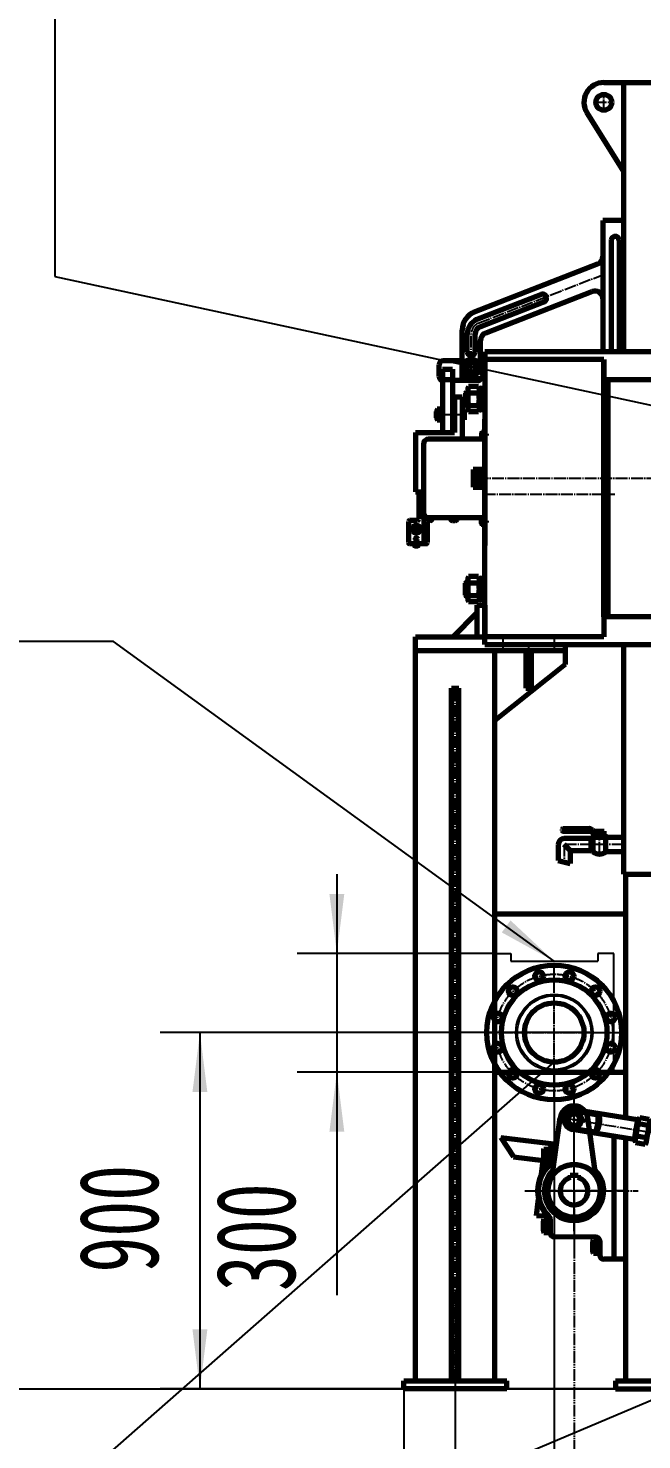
# Model space of a CAD drawing. Header units: millimetres. Extents: x -14850 to 14850, y -10500 to 10500.
# Drawn here: x 7118 to 8667, y 1980 to 5546 of the extents above; entities that cross this region are included whole.
import ezdxf

# ---------------------------------------------------------------- set-up
doc = ezdxf.new("R2010")
doc.units = ezdxf.units.MM
for name, pattern in [('EB_DASH', [6, 3, -3]), ('EB_DASHDOT', [39, 30, -3, 3, -3]), ('EB_DASHDOTDOT', [45, 30, -3, 3, -3, 3, -3])]:
    doc.linetypes.add(name, pattern=pattern)
for name, color, linetype, lineweight in [('CAXA0', 7, 'Continuous', 70), ('CAXA1', 1, 'EB_DASHDOT', 25), ('CAXA2', 6, 'EB_DASH', 25), ('CAXA3', 2, 'Continuous', 25), ('CAXA4', 3, 'Continuous', 25), ('CAXA5', 4, 'Continuous', 25)]:
    doc.layers.add(name, color=color, linetype=linetype, lineweight=lineweight)
doc.styles.add('标准', font='', dxfattribs={"width": 0.667})
doc.styles.get('标准').set_extended_font_data('SimSun')
doc.dimstyles.new('标准', dxfattribs={"dimscale": 50, "dimtxt": 4, "dimasz": 3, "dimexe": 2, "dimexo": 0, "dimtad": 1, "dimdec": 1, "dimdsep": 46, "dimtxsty": '标准', "dimcen": 0, "dimdle": 4, "dimaunit": 1, "dimazin": 2, "dimtfac": 1, "dimtdec": 3, "dimtmove": 0, "dimatfit": 3, "dimfxl": 0, "dimtolj": 1, "dimtzin": 0, "dimarcsym": 0})

# ---------------------------------------------------------------- blocks, each defined once
blk = doc.blocks.new('CAXBLOCK2', base_point=(8495.7, 2788.9))
at = {"layer": 'CAXA0', "color": 178}
for p, q in [((8487.4, 2812.5), (8526.2, 2806.2)), ((8521, 2810.1), (8499.3, 2813.7)), ((8480.3, 2769.2), (8536.9, 2760)), ((8537.5, 2756.7), (8491.7, 2764.3))]:
    blk.add_line(p, q, dxfattribs=at)
at = {"layer": 'CAXA0'}
for p, q in [((8655.7, 2788.1), (8523.9, 2809.6)), ((8526.2, 2806.2), (8556.8, 2801.2)), ((8655.7, 2788.1), (8647.6, 2738.7)), ((8649.9, 2740.4), (8657.3, 2785.8)), ((8655.7, 2788.1), (8657.3, 2785.8)), ((8536.9, 2760), (8549.7, 2757.9)), ((8647.6, 2738.7), (8537.5, 2756.7)), ((8649.9, 2740.4), (8647.6, 2738.7))]:
    blk.add_line(p, q, dxfattribs=at)
at = {"layer": 'CAXA0', "color": 178}
blk.add_arc((8495.7, 2788.9), 25, 80.7011, 260.7011, dxfattribs=at)
at = {"layer": 'CAXA0'}
for centre, radius, start, end in [((8461, 2794.6), 96, 335.603, 5.7991), ((8492.7, 2789.4), 68, 329.1305, 12.2717)]:
    blk.add_arc(centre, radius, start, end, dxfattribs=at)
blk = doc.blocks.new('CAXBLOCK3', base_point=(8653.6, 2763.1))
at = {"layer": 'CAXA0'}
for p, q in [((8649.6, 2739.6), (8657.6, 2786.5)), ((8661.3, 2794), (8685.6, 2789.8)), ((8678.5, 2734.6), (8686.6, 2781.6)), ((8677.5, 2742.8), (8653.3, 2747)), ((8682.9, 2774.1), (8658.6, 2778.3)), ((8650.6, 2731.4), (8674.8, 2727.2))]:
    blk.add_line(p, q, dxfattribs=at)
for centre, radius, start, end in [((8671.8, 2784.1), 14.4, 136.7754, 203.7123), ((8672.4, 2784), 14.4, 316.7754, 23.7123), ((8663.8, 2737.2), 14.4, 136.7754, 203.7123), ((8706.8, 2753.9), 54, 153.145, 187.3427), ((8629.4, 2767.2), 54, 333.145, 7.3427), ((8664.4, 2737.1), 14.4, 316.7754, 23.7123)]:
    blk.add_arc(centre, radius, start, end, dxfattribs=at)
at = {"layer": 'CAXA1', "linetype": 'EB_DASHDOT', "lineweight": 25}
blk.add_line((8651.2, 2763.5), (8685.5, 2757.6), dxfattribs=at)
blk = doc.blocks.new('CAXBLOCK14', base_point=(8495.7, 2608.9))
at = {"layer": 'CAXA0'}
for p, q in [((8440.7, 2646.3), (8461, 2793.7)), ((8550.7, 2646.3), (8530.4, 2793.7)), ((8485.7, 2648.8), (8505.7, 2648.8)), ((8485.7, 2648.8), (8485.7, 2642.5)), ((8505.7, 2648.8), (8505.7, 2642.5))]:
    blk.add_line(p, q, dxfattribs=at)
for centre, radius in [((8495.7, 2788.9), 15), ((8495.7, 2608.9), 66.5)]:
    blk.add_circle(centre, radius, dxfattribs=at)
for centre, radius, start, end in [((8495.7, 2788.9), 35, 0, 180), ((8495.7, 2608.9), 66.5, 34.2013, 145.7987), ((8495.7, 2608.9), 66.5, 145.7987, 34.2013), ((8495.7, 2608.9), 35, 106.6015, 286.6015), ((8495.7, 2608.9), 35, 286.6015, 73.3985)]:
    blk.add_arc(centre, radius, start, end, dxfattribs=at)
at = {"layer": 'CAXA1', "linetype": 'EB_DASHDOT', "lineweight": 25}
for p, q in [((8495.7, 2519.4), (8495.7, 2841.6)), ((8495.7, 2507.3), (8495.7, 2840.9)), ((8457.7, 2788.9), (8533.7, 2788.9)), ((8495.7, 2539.4), (8495.7, 2678.4)), ((8426.2, 2608.9), (8565.2, 2608.9))]:
    blk.add_line(p, q, dxfattribs=at)
blk = doc.blocks.new('CAXBLOCK15', base_point=(8435.7, 2520.1))
at = {"layer": 'CAXA0'}
for p, q in [((8430.7, 2535.2), (8430.7, 2505)), ((8435.7, 2535.2), (8430.7, 2535.2)), ((8435.7, 2535.2), (8435.7, 2505)), ((8435.7, 2521.4), (8430.7, 2522.7)), ((8435.1, 2518.9), (8430.7, 2520.1)), ((8435.7, 2505), (8430.7, 2505)), ((8435.7, 2518.8), (8435.1, 2518.9))]:
    blk.add_line(p, q, dxfattribs=at)
at = {"layer": 'CAXA1', "linetype": 'EB_DASHDOT', "lineweight": 25}
blk.add_line((8438.7, 2520.1), (8427.7, 2520.1), dxfattribs=at)
blk = doc.blocks.new('CAXBLOCK16', base_point=(8430.7, 2520.1))
at = {"layer": 'CAXA0', "linetype": 'Continuous', "lineweight": 70}
for p, q in [((8418.2, 2507.7), (8418.2, 2532.4)), ((8419.4, 2536.5), (8430.7, 2536.5)), ((8430.7, 2503.6), (8430.7, 2536.5)), ((8419.4, 2528.3), (8430.7, 2528.3)), ((8419.4, 2511.8), (8430.7, 2511.8)), ((8419.4, 2503.6), (8430.7, 2503.6)), ((8430.7, 2510.1), (8430.7, 2530.1))]:
    blk.add_line(p, q, dxfattribs=at)
for centre, radius, start, end in [((8426.1, 2532.4), 7.93, 148.7194, 211.2806), ((8448.2, 2520.1), 30, 164.0628, 195.9372), ((8426.1, 2507.7), 7.93, 148.7194, 211.2806)]:
    blk.add_arc(centre, radius, start, end, dxfattribs=at)
at = {"layer": 'CAXA1', "linetype": 'EB_DASHDOT', "lineweight": 25}
blk.add_line((8416.4, 2520.1), (8433.7, 2520.1), dxfattribs=at)
blk = doc.blocks.new('CAXBLOCK17', base_point=(8435.7, 2697.8))
at = {"layer": 'CAXA0'}
for p, q in [((8430.7, 2682.7), (8430.7, 2712.9)), ((8435.7, 2712.9), (8430.7, 2712.9)), ((8435.7, 2682.7), (8435.7, 2712.9)), ((8435.1, 2698.9), (8430.7, 2697.7)), ((8435.7, 2696.5), (8430.7, 2695.2)), ((8435.7, 2682.7), (8430.7, 2682.7)), ((8435.7, 2699.1), (8435.1, 2698.9))]:
    blk.add_line(p, q, dxfattribs=at)
at = {"layer": 'CAXA1', "linetype": 'EB_DASHDOT', "lineweight": 25}
blk.add_line((8438.7, 2697.8), (8427.7, 2697.8), dxfattribs=at)
blk = doc.blocks.new('CAXBLOCK18', base_point=(8430.7, 2697.8))
at = {"layer": 'CAXA0', "linetype": 'Continuous', "lineweight": 70}
for p, q in [((8418.2, 2710.1), (8418.2, 2685.4)), ((8419.4, 2714.3), (8430.7, 2714.3)), ((8430.7, 2714.3), (8430.7, 2681.3)), ((8419.4, 2706), (8430.7, 2706)), ((8419.4, 2689.5), (8430.7, 2689.5)), ((8419.4, 2681.3), (8430.7, 2681.3)), ((8430.7, 2707.8), (8430.7, 2687.8))]:
    blk.add_line(p, q, dxfattribs=at)
for centre, radius, start, end in [((8426.1, 2710.1), 7.93, 148.7194, 211.2806), ((8448.2, 2697.8), 30, 164.0628, 195.9372), ((8426.1, 2685.4), 7.93, 148.7194, 211.2806)]:
    blk.add_arc(centre, radius, start, end, dxfattribs=at)
at = {"layer": 'CAXA1', "linetype": 'EB_DASHDOT', "lineweight": 25}
blk.add_line((8416.4, 2697.8), (8433.7, 2697.8), dxfattribs=at)
blk = doc.blocks.new('CAXBLOCK19', base_point=(8560.7, 2467.7))
at = {"layer": 'CAXA0'}
for p, q in [((8555.7, 2482.8), (8555.7, 2452.6)), ((8560.7, 2482.8), (8555.7, 2482.8)), ((8560.7, 2469), (8555.7, 2470.4)), ((8560.1, 2466.6), (8555.7, 2467.8)), ((8560.7, 2466.4), (8560.1, 2466.6)), ((8560.7, 2482.8), (8560.7, 2452.6)), ((8560.7, 2452.6), (8555.7, 2452.6))]:
    blk.add_line(p, q, dxfattribs=at)
at = {"layer": 'CAXA1', "linetype": 'EB_DASHDOT', "lineweight": 25}
blk.add_line((8563.7, 2467.7), (8552.7, 2467.7), dxfattribs=at)
blk = doc.blocks.new('CAXBLOCK20', base_point=(8555.7, 2467.7))
at = {"layer": 'CAXA0', "linetype": 'Continuous', "lineweight": 70}
for p, q in [((8543.2, 2455.4), (8543.2, 2480.1)), ((8544.4, 2484.2), (8555.7, 2484.2)), ((8544.4, 2476), (8555.7, 2476)), ((8555.7, 2451.3), (8555.7, 2484.2)), ((8555.7, 2457.7), (8555.7, 2477.7)), ((8544.4, 2459.5), (8555.7, 2459.5)), ((8544.4, 2451.3), (8555.7, 2451.3))]:
    blk.add_line(p, q, dxfattribs=at)
for centre, radius, start, end in [((8551.1, 2480.1), 7.93, 148.7194, 211.2806), ((8573.2, 2467.7), 30, 164.0628, 195.9372), ((8551.1, 2455.4), 7.93, 148.7194, 211.2806)]:
    blk.add_arc(centre, radius, start, end, dxfattribs=at)
at = {"layer": 'CAXA1', "linetype": 'EB_DASHDOT', "lineweight": 25}
blk.add_line((8541.4, 2467.7), (8558.7, 2467.7), dxfattribs=at)
blk = doc.blocks.new('CAXBLOCK21', base_point=(8265.7, 4128.9))
at = {"layer": 'CAXA0'}
for p, q in [((8256.7, 4156.2), (8256.7, 4101.7)), ((8265.7, 4156.2), (8256.7, 4156.2)), ((8265.7, 4156.2), (8265.7, 4101.7)), ((8265.7, 4131.3), (8256.7, 4133.7)), ((8264.5, 4126.9), (8256.7, 4129)), ((8265.7, 4101.7), (8256.7, 4101.7)), ((8265.7, 4126.6), (8264.5, 4126.9))]:
    blk.add_line(p, q, dxfattribs=at)
at = {"layer": 'CAXA1', "linetype": 'EB_DASHDOT', "lineweight": 25}
blk.add_line((8268.7, 4128.9), (8253.7, 4128.9), dxfattribs=at)
blk = doc.blocks.new('CAXBLOCK23')
at = {"layer": 'CAXA4', "color": 0, "linetype": 'Continuous', "lineweight": 25}
for p, q in [((8270.7, 4100.8), (8265.7, 4105.8)), ((8270.7, 4096.6), (8265.7, 4101.6)), ((8270.7, 4105.1), (8266.4, 4109.4)), ((8270.7, 4109.3), (8270.6, 4109.4)), ((8267.1, 4095.9), (8265.7, 4097.4))]:
    blk.add_line(p, q, dxfattribs=at)
blk = doc.blocks.new('CAXBLOCK24')
at = {"layer": 'CAXA4', "color": 0, "linetype": 'Continuous', "lineweight": 25}
for p, q in [((8270.7, 4156), (8265.7, 4161)), ((8270.7, 4151.7), (8265.7, 4156.7)), ((8269.8, 4148.4), (8265.7, 4152.5)), ((8270.7, 4160.2), (8269, 4161.9))]:
    blk.add_line(p, q, dxfattribs=at)
blk = doc.blocks.new('CAXBLOCK22', base_point=(8270.7, 4128.9))
at = {"layer": 'CAXA0'}
for p, q in [((8265.7, 4161.9), (8265.7, 4095.9)), ((8270.7, 4161.9), (8265.7, 4161.9)), ((8270.7, 4148.4), (8265.7, 4148.4)), ((8270.7, 4095.9), (8270.7, 4161.9)), ((8265.7, 4109.4), (8270.7, 4109.4)), ((8265.7, 4095.9), (8270.7, 4095.9))]:
    blk.add_line(p, q, dxfattribs=at)
at = {"layer": 'CAXA1', "color": 1, "linetype": 'EB_DASHDOT', "lineweight": 25}
blk.add_line((8273.7, 4128.9), (8262.7, 4128.9), dxfattribs=at)
at = {"layer": 'CAXA5'}
for name in ['CAXBLOCK24', 'CAXBLOCK23']:
    blk.add_blockref(name, (0, 0), dxfattribs=at)
blk = doc.blocks.new('CAXBLOCK25', base_point=(8265.7, 4608.9))
at = {"layer": 'CAXA0'}
for p, q in [((8256.7, 4581.7), (8256.7, 4636.2)), ((8265.7, 4636.2), (8256.7, 4636.2)), ((8265.7, 4581.7), (8265.7, 4636.2)), ((8264.5, 4610.9), (8256.7, 4608.8)), ((8265.7, 4606.6), (8256.7, 4604.2)), ((8265.7, 4611.3), (8264.5, 4610.9)), ((8265.7, 4581.7), (8256.7, 4581.7))]:
    blk.add_line(p, q, dxfattribs=at)
at = {"layer": 'CAXA1', "linetype": 'EB_DASHDOT', "lineweight": 25}
blk.add_line((8268.7, 4608.9), (8253.7, 4608.9), dxfattribs=at)
blk = doc.blocks.new('CAXBLOCK27')
at = {"layer": 'CAXA4', "color": 0, "linetype": 'Continuous', "lineweight": 25}
for p, q in [((8270.7, 4635.4), (8265.7, 4640.4)), ((8270.7, 4631.2), (8265.7, 4636.2)), ((8270.7, 4639.7), (8268.4, 4641.9)), ((8269.2, 4628.4), (8265.7, 4631.9))]:
    blk.add_line(p, q, dxfattribs=at)
blk = doc.blocks.new('CAXBLOCK28')
at = {"layer": 'CAXA4', "color": 0, "linetype": 'Continuous', "lineweight": 25}
for p, q in [((8270.7, 4580.3), (8265.7, 4585.3)), ((8270.7, 4576), (8265.7, 4581)), ((8266.6, 4575.9), (8265.7, 4576.8)), ((8270.7, 4584.5), (8265.8, 4589.4)), ((8270.7, 4588.7), (8270, 4589.4))]:
    blk.add_line(p, q, dxfattribs=at)
blk = doc.blocks.new('CAXBLOCK26', base_point=(8270.7, 4608.9))
at = {"layer": 'CAXA0'}
for p, q in [((8265.7, 4575.9), (8265.7, 4641.9)), ((8265.7, 4641.9), (8270.7, 4641.9)), ((8270.7, 4641.9), (8270.7, 4575.9)), ((8265.7, 4628.4), (8270.7, 4628.4)), ((8270.7, 4589.4), (8265.7, 4589.4)), ((8270.7, 4575.9), (8265.7, 4575.9))]:
    blk.add_line(p, q, dxfattribs=at)
at = {"layer": 'CAXA1', "color": 1, "linetype": 'EB_DASHDOT', "lineweight": 25}
blk.add_line((8273.7, 4608.9), (8262.7, 4608.9), dxfattribs=at)
at = {"layer": 'CAXA5'}
for name in ['CAXBLOCK27', 'CAXBLOCK28']:
    blk.add_blockref(name, (0, 0), dxfattribs=at)
blk = doc.blocks.new('CAXBLOCK29', base_point=(8163.7, 4569.9))
at = {"layer": 'CAXA0'}
for p, q in [((8149.6, 4580.3), (8149.6, 4559.5)), ((8162.7, 4583.8), (8150.6, 4583.8)), ((8150.6, 4576.8), (8162.7, 4576.8)), ((8163.7, 4580.3), (8163.7, 4559.5)), ((8150.6, 4563), (8162.7, 4563)), ((8162.7, 4556.1), (8150.6, 4556.1))]:
    blk.add_line(p, q, dxfattribs=at)
for centre, radius, start, end in [((8156, 4580.3), 6.38, 147.1328, 212.8672), ((8173.6, 4569.9), 24, 163.2213, 196.7787), ((8157.3, 4580.3), 6.38, 327.1328, 32.8672), ((8139.7, 4569.9), 24, 343.2213, 16.7787), ((8156, 4559.5), 6.38, 147.1328, 212.8672), ((8157.3, 4559.5), 6.38, 327.1328, 32.8672)]:
    blk.add_arc(centre, radius, start, end, dxfattribs=at)
at = {"layer": 'CAXA1', "linetype": 'EB_DASHDOT', "lineweight": 25}
blk.add_line((8164.7, 4569.9), (8146.6, 4569.9), dxfattribs=at)
blk = doc.blocks.new('CAXBLOCK30', base_point=(8255.7, 4408.9))
at = {"layer": 'CAXA0'}
for p, q in [((8245.3, 4408.9), (8250.5, 4417.9)), ((8245.3, 4408.9), (8250.5, 4399.9)), ((8250.5, 4417.9), (8260.9, 4417.9)), ((8250.5, 4399.9), (8260.9, 4399.9)), ((8266.1, 4408.9), (8260.9, 4417.9)), ((8266.1, 4408.9), (8260.9, 4399.9))]:
    blk.add_line(p, q, dxfattribs=at)
for radius in [9, 5.1]:
    blk.add_circle((8255.7, 4408.9), radius, dxfattribs=at)
at = {"layer": 'CAXA1', "linetype": 'EB_DASHDOT', "lineweight": 25}
for p, q in [((8269.1, 4408.9), (8242.3, 4408.9)), ((8255.7, 4420.9), (8255.7, 4396.9))]:
    blk.add_line(p, q, dxfattribs=at)
at = {"layer": 'CAXA3'}
blk.add_arc((8255.7, 4408.9), 6, 90, 10, dxfattribs=at)
blk = doc.blocks.new('CAXBLOCK31', base_point=(8255.7, 4408.9))
at = {"layer": 'CAXA0'}
for radius in [12, 6.75]:
    blk.add_circle((8255.7, 4408.9), radius, dxfattribs=at)
at = {"layer": 'CAXA1', "color": 1, "linetype": 'EB_DASHDOT', "lineweight": 25}
for p, q in [((8255.7, 4391.9), (8255.7, 4425.9)), ((8272.7, 4408.9), (8238.7, 4408.9))]:
    blk.add_line(p, q, dxfattribs=at)
blk = doc.blocks.new('CAXBLOCK32', base_point=(8270.7, 4431.4))
at = {"layer": 'CAXA0'}
for p, q in [((8270.7, 4431.4), (8240.7, 4431.4)), ((8240.7, 4431.4), (8240.7, 4386.4)), ((8270.7, 4386.4), (8270.7, 4431.4)), ((8240.7, 4386.4), (8270.7, 4386.4))]:
    blk.add_line(p, q, dxfattribs=at)
blk = doc.blocks.new('*D274')
at = {"layer": 'CAXA4', "linetype": 'Continuous', "lineweight": 25}
for points in [[(6600.7, 165.8), (6750.7, 184.6), (6750.7, 147.1)], [(8065.7, 165.8), (7915.7, 184.6), (7915.7, 147.1)]]:
    blk.add_hatch(color=0, dxfattribs=at).paths.add_polyline_path(points, flags=0)
at = {"layer": 'CAXA4', "color": 0, "linetype": 'Continuous', "lineweight": 25}
for p, q in [((6600.7, 2108.9), (6600.7, 65.8)), ((8065.7, 2108.9), (8065.7, 65.8)), ((8065.7, 165.8), (6600.7, 165.8))]:
    blk.add_line(p, q, dxfattribs=at)
at = {"layer": 'CAXA4', "color": 0, "linetype": 'Continuous', "lineweight": 25, "insert": (7121.2, 471.1), "char_height": 200, "attachment_point": 1, "style": '标准'}
blk.add_mtext('\\fSimSun|b0|i0|p34;1465', dxfattribs=at)
blk = doc.blocks.new('CAXBLOCK221', base_point=(8995.6, 2683.6))
at = {"layer": 'CAXA1', "linetype": 'EB_DASHDOT', "lineweight": 25}
for p, q in [((8445.7, 2912.9), (8445.7, 3104.9)), ((8349.7, 3008.9), (8541.7, 3008.9))]:
    blk.add_line(p, q, dxfattribs=at)
at = {"layer": 'CAXA4'}
for p, q in [((8295.7, 3208.9), (8295.7, 2908.9)), ((8295.7, 3208.9), (8335.7, 3208.9)), ((8335.7, 3208.9), (8335.7, 3188.9)), ((8335.7, 3188.9), (8555.7, 3188.9)), ((8595.7, 3208.9), (8555.7, 3208.9)), ((8555.7, 3208.9), (8555.7, 3188.9)), ((8595.7, 2908.9), (8595.7, 3208.9)), ((8295.7, 2908.9), (8595.7, 2908.9))]:
    blk.add_line(p, q, dxfattribs=at)
for radius in [97, 93]:
    blk.add_circle((8445.7, 3008.9), radius, dxfattribs=at)
blk = doc.blocks.new('*D279')
at = {"layer": 'CAXA4', "linetype": 'Continuous', "lineweight": 25}
for points in [[(7551.5, 3008.9), (7532.7, 2858.9), (7570.2, 2858.9)], [(7551.5, 2108.9), (7532.7, 2258.9), (7570.2, 2258.9)]]:
    blk.add_hatch(color=0, dxfattribs=at).paths.add_polyline_path(points, flags=0)
at = {"layer": 'CAXA4', "color": 0, "linetype": 'Continuous', "lineweight": 25}
for p, q in [((8541.7, 3008.9), (7451.5, 3008.9)), ((7551.5, 3008.9), (7551.5, 2108.9)), ((10573.6, 2108.9), (7451.5, 2108.9))]:
    blk.add_line(p, q, dxfattribs=at)
at = {"layer": 'CAXA4', "color": 0, "linetype": 'Continuous', "lineweight": 25, "insert": (7246.2, 2402.5), "char_height": 200, "attachment_point": 1, "rotation": 90, "style": '标准'}
blk.add_mtext('\\fSimSun|b0|i0|p34;900', dxfattribs=at)
blk = doc.blocks.new('*D281')
at = {"layer": 'CAXA4', "linetype": 'Continuous', "lineweight": 25}
for points in [[(8445.7, 772.7), (8595.7, 791.5), (8595.7, 754)], [(10795.7, 772.7), (10645.7, 791.5), (10645.7, 754)]]:
    blk.add_hatch(color=0, dxfattribs=at).paths.add_polyline_path(points, flags=0)
at = {"layer": 'CAXA4', "color": 0, "linetype": 'Continuous', "lineweight": 25}
for p, q in [((8445.7, 2912.9), (8445.7, 672.7)), ((10795.7, 2912.9), (10795.7, 672.7)), ((10795.7, 772.7), (8445.7, 772.7))]:
    blk.add_line(p, q, dxfattribs=at)
at = {"layer": 'CAXA4', "color": 0, "linetype": 'Continuous', "lineweight": 25, "insert": (9408.7, 1078), "char_height": 200, "attachment_point": 1, "style": '标准'}
blk.add_mtext('\\fSimSun|b0|i0|p34;2350', dxfattribs=at)
blk = doc.blocks.new('*D282')
at = {"layer": 'CAXA4', "linetype": 'Continuous', "lineweight": 25}
for points in [[(8065.7, -510.4), (8215.7, -491.6), (8215.7, -529.1)], [(11175.7, -510.4), (11025.7, -491.6), (11025.7, -529.1)]]:
    blk.add_hatch(color=0, dxfattribs=at).paths.add_polyline_path(points, flags=0)
at = {"layer": 'CAXA4', "color": 0, "linetype": 'Continuous', "lineweight": 25}
for p, q in [((8065.7, 2108.9), (8065.7, -610.4)), ((11175.7, 2108.9), (11175.7, -610.4)), ((11175.7, -510.4), (8065.7, -510.4))]:
    blk.add_line(p, q, dxfattribs=at)
at = {"layer": 'CAXA4', "color": 0, "linetype": 'Continuous', "lineweight": 25, "insert": (9408.7, -205.1), "char_height": 200, "attachment_point": 1, "style": '标准'}
blk.add_mtext('\\fSimSun|b0|i0|p34;3110', dxfattribs=at)
blk = doc.blocks.new('*D283')
at = {"layer": 'CAXA4', "linetype": 'Continuous', "lineweight": 25}
for points in [[(8195.7, 165.8), (8345.7, 147.1), (8345.7, 184.6)], [(11045.7, 165.8), (10895.7, 147.1), (10895.7, 184.6)]]:
    blk.add_hatch(color=0, dxfattribs=at).paths.add_polyline_path(points, flags=0)
at = {"layer": 'CAXA4', "color": 0, "linetype": 'Continuous', "lineweight": 25}
for p, q in [((8195.7, 2359.5), (8195.7, 65.8)), ((11045.7, 2359.5), (11045.7, 65.8)), ((8195.7, 165.8), (11045.7, 165.8))]:
    blk.add_line(p, q, dxfattribs=at)
at = {"layer": 'CAXA4', "color": 0, "linetype": 'Continuous', "lineweight": 25, "insert": (9408.7, 471.1), "char_height": 200, "attachment_point": 1, "style": '标准'}
blk.add_mtext('\\fSimSun|b0|i0|p34;2880', dxfattribs=at)
blk = doc.blocks.new('*D288')
at = {"layer": 'CAXA4', "linetype": 'Continuous', "lineweight": 25}
for points in [[(7897, 3208.9), (7878.3, 3358.9), (7915.8, 3358.9)], [(7897, 2908.9), (7878.3, 2758.9), (7915.8, 2758.9)]]:
    blk.add_hatch(color=0, dxfattribs=at).paths.add_polyline_path(points, flags=0)
at = {"layer": 'CAXA4', "color": 0, "linetype": 'Continuous', "lineweight": 25}
for p, q in [((7897, 3408.9), (7897, 2345.9)), ((8295.7, 3208.9), (7797, 3208.9)), ((8295.7, 2908.9), (7797, 2908.9))]:
    blk.add_line(p, q, dxfattribs=at)
at = {"layer": 'CAXA4', "color": 0, "linetype": 'Continuous', "lineweight": 25, "insert": (7591.8, 2355.9), "char_height": 200, "attachment_point": 1, "rotation": 90, "style": '标准'}
blk.add_mtext('\\fSimSun|b0|i0|p34;300', dxfattribs=at)
blk = doc.blocks.new('*D295')
at = {"layer": 'CAXA4', "linetype": 'Continuous', "lineweight": 25}
blk.add_hatch(color=0, dxfattribs=at).paths.add_polyline_path([(8445.7, 3188.9), (8335.4, 3292.2), (8313.3, 3261.9)], flags=0)
at = {"layer": 'CAXA4', "color": 0, "linetype": 'Continuous', "lineweight": 25}
for p, q in [((7333.2, 3996.9), (4897.1, 3996.9)), ((8445.7, 3188.9), (7333.2, 3996.9))]:
    blk.add_line(p, q, dxfattribs=at)
at = {"layer": 'CAXA4', "color": 0, "linetype": 'Continuous', "lineweight": 25, "char_height": 200, "attachment_point": 1, "style": '标准'}
for s, insert in [('\\fSimSun|b0|i0|p34;绿色部分为明流接液槽', (5109.9, 4308.9)), ('\\fSimSun|b0|i0|p34;注：现场需进行辅助固定。', (4907.1, 3958.9))]:
    blk.add_mtext(s, dxfattribs=dict(at, insert=insert))
blk = doc.blocks.new('CAXBLOCK225', base_point=(8694, 2848.6))
at = {"layer": 'CAXA0'}
for centre, radius in [((8445.7, 3008.9), 170), ((8445.7, 3008.9), 133), ((8407.5, 3151.4), 11), ((8483.9, 3151.4), 11), ((8341.4, 3113.2), 11), ((8550, 3113.2), 11), ((8445.7, 3008.9), 75), ((8303.2, 3047.1), 11), ((8588.2, 3047.1), 11), ((8303.2, 2970.7), 11), ((8588.2, 2970.7), 11), ((8341.4, 2904.6), 11), ((8550, 2904.6), 11), ((8407.5, 2866.4), 11), ((8483.9, 2866.4), 11)]:
    blk.add_circle(centre, radius, dxfattribs=at)
at = {"layer": 'CAXA1', "linetype": 'EB_DASHDOT', "lineweight": 25}
for p, q in [((8445.7, 2835.9), (8445.7, 3181.9)), ((8272.7, 3008.9), (8618.7, 3008.9))]:
    blk.add_line(p, q, dxfattribs=at)
at = {"layer": 'CAXA1'}
blk.add_circle((8445.7, 3008.9), 147.5, dxfattribs=at)

msp = doc.modelspace()

# ---------------------------------------------------------------- linework, layer by layer
at = {"layer": 'CAXA0'}
for p, q in [((8570.7, 5408.92), (8620.7, 5408.92)), ((8620.7, 5408.92), (8620.7, 4728.92)), ((8620.7, 5408.92), (10620.7, 5408.92)), ((8528.28, 5332.46), (8620.7, 5184.27)), ((8270.7, 4728.92), (8270.7, 4239.37)), ((8570.7, 4143.92), (8570.7, 4708.92)), ((8570.7, 4658.92), (8570.7, 4708.92)), ((8163.7, 4684.92), (8163.7, 4524.92)), ((8163.7, 4684.92), (8188.7, 4684.92)), ((8188.7, 4684.92), (8188.7, 4524.92)), ((8163.7, 4659.07), (8188.7, 4659.07)), ((8254.32, 4640.68), (8229.69, 4640.68)), ((8570.7, 4658.92), (10670.7, 4658.92)), ((8193.7, 4614.92), (8213.7, 4614.92)), ((8193.7, 4614.92), (8193.7, 4524.92)), ((8213.7, 4614.92), (8213.7, 4507.92)), ((8221.6, 4624.22), (8224.3, 4626.92)), ((8221.6, 4624.22), (8221.6, 4593.62)), ((8224.3, 4626.92), (8224.3, 4590.92)), ((8224.3, 4626.92), (8227.3, 4626.92)), ((8224.3, 4590.92), (8224.3, 4626.92)), ((8227.3, 4632.74), (8227.3, 4585.11)), ((8229.69, 4624.8), (8254.32, 4624.8)), ((8256.7, 4632.74), (8256.7, 4585.11)), ((8148.6, 4577.92), (8147.6, 4576.92)), ((8147.6, 4576.92), (8147.6, 4562.91)), ((8148.6, 4561.91), (8148.6, 4577.92)), ((8148.6, 4577.92), (8149.6, 4577.92)), ((8213.7, 4582.92), (8218.7, 4582.92)), ((8218.7, 4582.92), (8218.7, 4556.91)), ((8221.6, 4593.62), (8224.3, 4590.92)), ((8227.3, 4590.92), (8224.3, 4590.92)), ((8229.69, 4593.05), (8254.32, 4593.05)), ((8254.32, 4577.17), (8229.69, 4577.17)), ((8148.6, 4561.91), (8147.6, 4562.91)), ((8148.6, 4561.91), (8149.6, 4561.91)), ((8213.7, 4556.91), (8218.7, 4556.91)), ((8267.7, 4531.42), (8267.7, 4507.92)), ((8270.7, 4531.42), (8267.7, 4531.42)), ((8270.7, 3988.92), (8270.7, 4558.47)), ((8095.7, 4524.92), (8193.7, 4524.92)), ((8095.7, 4524.92), (8095.7, 4374.92)), ((8115.7, 4494.92), (8115.7, 4322.92)), ((8267.7, 4507.92), (8128.7, 4507.92)), ((8262, 4522.83), (8262, 4515.01)), ((8267.7, 4523.81), (8262.98, 4523.81)), ((8262.98, 4514.03), (8267.7, 4514.03)), ((8267.7, 4514.03), (8267.7, 4523.81)), ((8270.7, 4483.92), (8270.7, 4333.92)), ((8270.7, 4418.92), (8255.7, 4418.92)), ((8270.7, 4398.92), (8255.7, 4398.92)), ((8095.7, 4374.92), (8115.7, 4374.92)), ((8103.7, 4368.92), (8103.7, 4305.92)), ((8115.7, 4371.92), (8106.7, 4371.92)), ((8116.7, 4317.92), (8116.7, 4243.92)), ((8077.7, 4299.92), (8077.7, 4246.92)), ((8100.7, 4302.92), (8080.7, 4302.92)), ((8124.7, 4299.89), (8124.7, 4246.92)), ((8133.7, 4302.89), (8127.7, 4302.89)), ((8128.7, 4309.92), (8267.7, 4309.92)), ((8195.7, 4301.92), (8188.7, 4301.92)), ((8200.7, 4309.92), (8200.7, 4306.92)), ((8262, 4295.01), (8262, 4302.83)), ((8262.98, 4303.81), (8267.7, 4303.81)), ((8267.7, 4294.03), (8262.98, 4294.03)), ((8267.7, 4286.42), (8267.7, 4309.92)), ((8270.7, 4286.42), (8267.7, 4286.42)), ((8121.7, 4243.92), (8080.7, 4243.92)), ((8092.81, 4243.92), (8092.81, 4239.2)), ((8102.59, 4243.92), (8092.81, 4243.92)), ((8102.59, 4239.2), (8102.59, 4243.92)), ((8093.79, 4238.22), (8101.62, 4238.22)), ((8221.6, 4144.22), (8224.3, 4146.92)), ((8221.6, 4113.62), (8221.6, 4144.22)), ((8224.3, 4110.92), (8224.3, 4146.92)), ((8227.3, 4146.92), (8224.3, 4146.92)), ((8224.3, 4146.92), (8224.3, 4110.92)), ((8227.3, 4105.11), (8227.3, 4152.74)), ((8254.32, 4160.68), (8229.69, 4160.68)), ((8229.69, 4144.8), (8254.32, 4144.8)), ((8256.7, 4105.11), (8256.7, 4152.74)), ((8221.6, 4113.62), (8224.3, 4110.92)), ((8224.3, 4110.92), (8227.3, 4110.92)), ((8229.69, 4113.05), (8254.32, 4113.05)), ((8190.74, 4008.96), (8250.7, 4068.92)), ((8254.32, 4097.17), (8229.69, 4097.17)), ((8250.7, 4088.92), (8270.7, 4088.92)), ((8250.7, 4088.92), (8250.7, 4008.92)), ((8270.7, 4088.92), (8270.7, 4008.92)), ((8570.7, 4058.92), (8570.7, 4008.92)), ((8095.7, 2128.92), (8095.7, 4008.96)), ((8095.7, 4008.96), (8270.7, 4008.96)), ((8095.7, 3973.96), (8473.2, 3973.96)), ((8270.7, 3988.92), (10970.7, 3988.92)), ((8295.7, 2128.92), (8295.7, 3973.96)), ((8373.7, 3973.96), (8373.7, 3878.96)), ((8387.7, 3973.96), (8387.7, 3878.96)), ((8473.2, 3988.92), (8473.2, 3938.96)), ((8620.7, 3988.92), (8620.7, 3408.92)), ((8473.2, 3938.96), (8295.7, 3796.96)), ((8186.7, 2128.92), (8186.7, 3878.93)), ((8204.7, 2128.92), (8204.7, 3878.93)), ((8373.7, 3878.96), (8387.7, 3878.96)), ((8620.7, 3408.92), (10620.7, 3408.92)), ((8625.7, 3408.92), (8625.7, 2792.97)), ((8295.7, 3308.92), (8625.7, 3308.92)), ((8295.7, 2908.92), (8625.7, 2908.92)), ((8595.7, 2747.22), (8595.7, 2436.42)), ((8625.7, 2742.3), (8625.7, 2128.92)), ((8625.7, 2436.42), (8570.7, 2436.42)), ((8625.7, 2436.42), (8595.7, 2436.42)), ((8065.7, 2108.92), (8065.7, 2128.92)), ((8065.7, 2128.92), (8325.7, 2128.92)), ((8325.7, 2108.92), (8065.7, 2108.92)), ((8325.7, 2108.92), (8325.7, 2128.92)), ((8600.7, 2128.92), (8950.7, 2128.92)), ((8600.7, 2128.92), (8600.7, 2108.92)), ((8600.7, 2108.92), (8950.7, 2108.92))]:
    msp.add_line(p, q, dxfattribs=at)
at = {"layer": 'CAXA0', "color": 11}
for p, q in [((8620.7, 5060.33), (8568.7, 5060.33)), ((8568.7, 5060.33), (8568.7, 4728.92)), ((8589.7, 5010.33), (8589.7, 4728.92)), ((8609.7, 5010.33), (8609.7, 4728.92)), ((8243.1, 4828.98), (8555.96, 4950.74)), ((8249.56, 4810), (8413.04, 4873.65)), ((8258.61, 4792.13), (8420.3, 4855.03)), ((8271.95, 4775.83), (8541.45, 4880.71)), ((8213.2, 4660.92), (8213.2, 4783.15)), ((8226.2, 4728.83), (8226.2, 4773.63)), ((8246.2, 4728.83), (8246.2, 4773.63)), ((8259.2, 4710.92), (8259.2, 4757.19)), ((8155.2, 4665.92), (8155.2, 4695.92)), ((8213.2, 4705.92), (8165.2, 4705.92)), ((8270.7, 4700.92), (8269.2, 4700.92)), ((8270.7, 4690.92), (8269.75, 4690.92)), ((8254.2, 4655.92), (8188.7, 4655.92)), ((8213.2, 4660.92), (8270.7, 4660.92)), ((8270.7, 4670.92), (8269.75, 4670.92))]:
    msp.add_line(p, q, dxfattribs=at)
at = {"layer": 'CAXA0', "color": 7, "linetype": 'Continuous', "lineweight": 70}
for p, q in [((8570.7, 4708.92), (8270.7, 4708.92)), ((10670.7, 4058.92), (8570.7, 4058.92)), ((8570.7, 4008.92), (8270.7, 4008.92)), ((8186.7, 3878.93), (8204.7, 3878.93)), ((8435.7, 2498.21), (8435.7, 2531.16)), ((8435.7, 2504.68), (8435.7, 2524.68))]:
    msp.add_line(p, q, dxfattribs=at)
at = {"layer": 'CAXA0', "linetype": 'Continuous', "lineweight": 70}
for p, q in [((8580.7, 4658.92), (8580.7, 4058.92)), ((8580.7, 4578.92), (8570.7, 4578.92)), ((8580.7, 4208.92), (8570.7, 4208.92)), ((8570.7, 4078.92), (8580.7, 4078.92)), ((8465.68, 3522.32), (8465.68, 3519.32)), ((8467.68, 3524.32), (8534.34, 3524.32)), ((8467.68, 3517.32), (8534.34, 3517.32)), ((8538.8, 3498.86), (8470.8, 3498.86)), ((8535.68, 3522.59), (8535.68, 3518.45)), ((8543.16, 3520), (8536.84, 3523.65)), ((8545.3, 3511.77), (8536.84, 3516.65)), ((8538.8, 3468.42), (8538.8, 3499.42)), ((8575.8, 3501.42), (8540.8, 3501.42)), ((8543.8, 3466.03), (8543.8, 3501.81)), ((8545.8, 3510.32), (8546.88, 3510.32)), ((8545.8, 3503.32), (8545.8, 3510.32)), ((8545.8, 3503.42), (8545.8, 3508.42)), ((8545.8, 3508.42), (8559.8, 3508.42)), ((8545.8, 3503.42), (8573.8, 3503.42)), ((8547.8, 3511.15), (8547.8, 3517.32)), ((8552.8, 3517.42), (8571.8, 3517.42)), ((8559.8, 3510.42), (8573.8, 3510.42)), ((8559.8, 3510.42), (8559.8, 3508.42)), ((8571.8, 3510.42), (8571.8, 3517.42)), ((8573.8, 3503.42), (8573.8, 3510.42)), ((8575.8, 3466.03), (8575.8, 3501.81)), ((8620.72, 3501.42), (8575.8, 3501.42)), ((8455.8, 3483.86), (8455.8, 3443.42)), ((8485.8, 3468.98), (8470.89, 3483.92)), ((8485.8, 3468.98), (8538.8, 3468.98)), ((8485.8, 3468.98), (8485.8, 3436.42)), ((8540.8, 3466.42), (8543.8, 3466.42)), ((8575.8, 3466.42), (8620.72, 3466.42)), ((8455.8, 3443.42), (8485.8, 3436.42)), ((8435.7, 2715.23), (8435.7, 2680.34)), ((8451.6, 2725.27), (8445.64, 2725.23)), ((8435.7, 2502.61), (8435.7, 2537.51)), ((8435.7, 2537.51), (8435.7, 2502.61)), ((8550.77, 2491.94), (8445.64, 2492.61)), ((8560.7, 2481.94), (8560.7, 2446.42)), ((8560.7, 2445.54), (8560.7, 2478.49)), ((8560.7, 2452.02), (8560.7, 2472.02))]:
    msp.add_line(p, q, dxfattribs=at)
at = {"layer": 'CAXA0', "color": 178}
msp.add_line((8524.96, 2808.13), (8522.12, 2808.75), dxfattribs=at)
at = {"layer": 'CAXA0', "color": 3}
for p, q in [((8310.77, 2743.97), (8451.79, 2726.65)), ((8310.77, 2743.97), (8342.76, 2694.7)), ((8413.67, 2650.56), (8417.96, 2685.49)), ((8400.85, 2546.18), (8406.03, 2588.36)), ((8429.51, 2545.03), (8400.85, 2546.18))]:
    msp.add_line(p, q, dxfattribs=at)
at = {"layer": 'CAXA0', "color": 3, "linetype": 'Continuous', "lineweight": 70}
msp.add_line((8342.76, 2694.7), (8418.2, 2685.44), dxfattribs=at)
at = {"layer": 'CAXA0'}
for centre, radius in [((8570.7, 5358.92), 20), ((8260.7, 4408.92), 5.15), ((8097.7, 4280.92), 10), ((8097.7, 4255.92), 2.5), ((8495.7, 2788.92), 19)]:
    msp.add_circle(centre, radius, dxfattribs=at)
at = {"layer": 'CAXA0', "color": 11}
for centre, radius in [((8236.33, 4689.3), 20.5), ((8236.2, 4689.3), 12.5)]:
    msp.add_circle(centre, radius, dxfattribs=at)
at = {"layer": 'CAXA0', "color": 7}
msp.add_circle((8495.7, 2788.92), 15, dxfattribs=at)
at = {"layer": 'CAXA0'}
for centre, radius, start, end in [((8570.7, 5358.92), 50, 90.00002, 211.95159), ((8241.7, 4632.74), 14.4, 146.53152, 213.46848), ((8242.31, 4632.74), 14.4, 326.53152, 33.46848), ((8281.3, 4608.92), 54, 162.90116, 197.09884), ((8202.7, 4608.92), 54, 342.90116, 17.09884), ((8241.7, 4585.11), 14.4, 146.53152, 213.46848), ((8242.31, 4585.11), 14.4, 326.53152, 33.46848), ((8128.7, 4494.92), 13, 90, 180), ((8262.98, 4522.83), 0.978, 90, 180), ((8262.98, 4515.01), 0.978, 180, 270), ((8255.7, 4408.92), 10, 90, 270), ((8106.7, 4368.92), 3, 90, 180), ((8128.7, 4322.92), 13, 180, 270), ((8080.7, 4299.92), 3, 90, 180), ((8100.7, 4305.92), 3, 270, 0), ((8127.7, 4299.89), 3, 90, 180), ((8133.7, 4306.89), 4, 270, 49.19605), ((8188.7, 4305.92), 4, 90, 270), ((8195.7, 4306.92), 5, 270, 0), ((8262.98, 4302.83), 0.978, 90, 180), ((8262.98, 4295.01), 0.978, 180, 270), ((8080.7, 4246.92), 3, 180, 270), ((8121.7, 4246.92), 3, 270, 0), ((8093.79, 4239.2), 0.978, 180, 270), ((8101.62, 4239.2), 0.978, 270, 0), ((8241.7, 4152.74), 14.4, 146.53152, 213.46848), ((8281.3, 4128.92), 54, 162.90116, 197.09884), ((8242.31, 4152.74), 14.4, 326.53152, 33.46848), ((8202.7, 4128.92), 54, 342.90116, 17.09884), ((8241.7, 4105.11), 14.4, 146.53152, 213.46848), ((8242.31, 4105.11), 14.4, 326.53152, 33.46848), ((8495.7, 2608.92), 92, 130.84232, 229.15768), ((8495.7, 2608.92), 67, 270, 270.00921), ((8495.7, 2608.92), 92, 270, 270.00671), ((8570.7, 2446.42), 10, 180, 270)]:
    msp.add_arc(centre, radius, start, end, dxfattribs=at)
at = {"layer": 'CAXA0', "color": 11}
for centre, radius, start, end in [((8599.7, 5010.33), 10, 0, 180), ((8548.7, 4969.38), 20, 291.26496, 360), ((8416.34, 4864.21), 10, 289.22277, 113.29987), ((8548.7, 4862.07), 20, 0, 111.26496), ((8263.2, 4783.15), 50, 111.26496, 180), ((8266.2, 4773.63), 40, 114.59638, 180), ((8266.2, 4773.63), 20, 112.31559, 180), ((8279.2, 4757.19), 20, 111.26496, 180), ((8236.2, 4728.83), 10, 180, 0), ((8269.2, 4710.92), 10, 180, 270), ((8165.2, 4695.92), 10, 90, 180), ((8269.75, 4680.92), 10, 90.00001, 270.00001), ((8165.2, 4665.92), 10, 180, 261.37307), ((8254.2, 4660.92), 5, 270, 0)]:
    msp.add_arc(centre, radius, start, end, dxfattribs=at)
at = {"layer": 'CAXA0', "linetype": 'Continuous', "lineweight": 70}
for centre, radius, start, end in [((8470.8, 3483.86), 15, 90, 180), ((8467.68, 3522.32), 2, 90, 180), ((8467.68, 3519.32), 2, 180, 270), ((8534.34, 3519.32), 5, 60, 90), ((8534.34, 3512.32), 5, 60, 90), ((8540.8, 3499.42), 2, 90, 180), ((8553.16, 3537.32), 20, 240, 268.97153), ((8559.8, 3483.92), 24, 125.68533, 131.81031), ((8542.8, 3507.44), 5, 35.26439, 60), ((8559.8, 3483.92), 24, 48.18969, 54.31467), ((8540.8, 3468.42), 2, 180, 270), ((8559.8, 3483.92), 24, 228.18969, 311.81031), ((8445.7, 2715.23), 10, 90.36748, 180), ((8425.7, 2680.34), 10, 314.427, 0), ((8495.7, 2608.92), 90, 134.427, 225.573), ((8495.7, 2608.92), 75, 134.76036, 45.23964), ((8425.7, 2537.51), 10, 0, 45.57298), ((8550.7, 2481.94), 10, 0, 89.63252)]:
    msp.add_arc(centre, radius, start, end, dxfattribs=at)
at = {"layer": 'CAXA0', "color": 3}
msp.add_arc((8495.7, 2608.92), 66.5, 145.79866, 34.20134, dxfattribs=at)
at = {"layer": 'CAXA0', "color": 7, "linetype": 'Continuous', "lineweight": 70}
msp.add_arc((8445.7, 2502.61), 10, 180, 269.63252, dxfattribs=at)
at = {"layer": 'CAXA1', "linetype": 'EB_DASHDOT', "lineweight": 25}
for p, q in [((8547.7, 5358.92), (8593.7, 5358.92)), ((8570.7, 5335.92), (8570.7, 5381.92)), ((8160.7, 4569.92), (8216.7, 4569.92)), ((8266.28, 4408.92), (8255.13, 4408.92)), ((8260.7, 4401.85), (8260.7, 4416.07)), ((8267.7, 4368.92), (8598.7, 4368.92)), ((8110.7, 4280.92), (8084.7, 4280.92)), ((8097.7, 4267.92), (8097.7, 4293.92)), ((8103.2, 4255.92), (8092.2, 4255.92)), ((8097.7, 4241.85), (8097.7, 4261.42)), ((8315.7, 4015.33), (8315.7, 3975.96)), ((8445.7, 4014.75), (8445.7, 3975.96)), ((8380.7, 3981.96), (8380.7, 3880.96)), ((8195.7, 2128.92), (8195.7, 3878.93)), ((8559.8, 3460.92), (8559.8, 3512.09)), ((8579.86, 3483.92), (8470.8, 3483.92)), ((8579.86, 3483.92), (8470.8, 3483.92)), ((8470.8, 3483.92), (8470.8, 3436.92)), ((8620.7, 3483.92), (8572.8, 3483.92)), ((8620.7, 3483.92), (8572.8, 3483.92)), ((8620.7, 3483.92), (8572.8, 3483.92)), ((8467.86, 2794.99), (8522.57, 2783.07)), ((8477.63, 2792.86), (8512.8, 2785.2)), ((8495.7, 2788.92), (10555.02, 2449.12)), ((8495.7, 2530.92), (8495.7, 2745.61)), ((8371.18, 2608.92), (8657.28, 2608.92)), ((8628.7, 2608.92), (8592.7, 2608.92)), ((8628.7, 2608.92), (8592.7, 2608.92)), ((8495.7, 2539.47), (8495.7, 2439.85))]:
    msp.add_line(p, q, dxfattribs=at)
at = {"layer": 'CAXA1', "color": 11, "linetype": 'EB_DASHDOT', "lineweight": 25}
for p, q in [((8253.98, 4801.02), (8568.7, 4923.51)), ((8236.2, 4661.35), (8236.2, 4773.63)), ((8212.83, 4689.3), (8259.83, 4689.3))]:
    msp.add_line(p, q, dxfattribs=at)
at = {"layer": 'CAXA1'}
for p, q in [((8280.7, 4518.92), (8259, 4518.92)), ((8280.7, 4298.92), (8259, 4298.92)), ((8097.7, 4256.92), (8097.7, 4235.22))]:
    msp.add_line(p, q, dxfattribs=at)
at = {"layer": 'CAXA1', "color": 1, "linetype": 'EB_DASHDOT', "lineweight": 25}
msp.add_line((10970.7, 4408.92), (8270.7, 4408.92), dxfattribs=at)
at = {"layer": 'CAXA1', "color": 3, "linetype": 'EB_DASHDOT', "lineweight": 25}
for p, q in [((8495.7, 2608.92), (8495.7, 2746.52)), ((8568.7, 2608.92), (8422.7, 2608.92))]:
    msp.add_line(p, q, dxfattribs=at)
at = {"layer": 'CAXA1', "color": 230, "linetype": 'EB_DASHDOT', "lineweight": 25}
msp.add_line((8495.7, 2527.48), (8495.7, 2673.48), dxfattribs=at)
at = {"layer": 'CAXA1', "color": 11}
msp.add_arc((8266.2, 4773.63), 30, 114.05176, 180, dxfattribs=at)
at = {"layer": 'CAXA2', "color": 7, "linetype": 'Continuous', "lineweight": 70}
for p, q in [((10970.7, 4728.92), (8270.7, 4728.92)), ((8570.7, 4708.92), (8570.7, 4578.92)), ((8570.7, 4058.92), (8570.7, 4208.92))]:
    msp.add_line(p, q, dxfattribs=at)
at = {"layer": 'CAXA2'}
for p, q in [((8265, 4521.81), (8262, 4521.81)), ((8265, 4520.37), (8262, 4520.37)), ((8265, 4517.48), (8262, 4517.48)), ((8265, 4516.04), (8262, 4516.04)), ((8265, 4521.81), (8266.67, 4518.92)), ((8265, 4516.04), (8266.67, 4518.92)), ((8265, 4301.81), (8262, 4301.81)), ((8265, 4300.37), (8262, 4300.37)), ((8265, 4297.48), (8262, 4297.48)), ((8265, 4296.04), (8262, 4296.04)), ((8094.82, 4241.22), (8097.7, 4242.89)), ((8094.82, 4241.22), (8094.82, 4238.22)), ((8096.26, 4241.22), (8096.26, 4238.22)), ((8100.59, 4241.22), (8097.7, 4242.89)), ((8099.15, 4241.22), (8099.15, 4238.22)), ((8100.59, 4241.22), (8100.59, 4238.22))]:
    msp.add_line(p, q, dxfattribs=at)
at = {"layer": 'CAXA2', "color": 3, "linetype": 'EB_DASH', "lineweight": 25}
for p, q in [((8315.95, 2743.33), (8345.1, 2698.44)), ((8345.1, 2698.44), (8418.2, 2689.47))]:
    msp.add_line(p, q, dxfattribs=at)
at = {"layer": 'CAXA2'}
for centre, radius, start, end in [((8263.56, 4521.09), 1.61, 333.43495, 26.56505), ((8259.52, 4518.92), 5.67, 345.25287, 14.74713), ((8263.56, 4516.76), 1.61, 333.43495, 26.56505), ((8095.54, 4239.78), 1.61, 63.43495, 116.56505), ((8097.7, 4235.74), 5.67, 75.25287, 104.74713), ((8099.87, 4239.78), 1.61, 63.43495, 116.56505)]:
    msp.add_arc(centre, radius, start, end, dxfattribs=at)
at = {"layer": 'CAXA3', "linetype": 'Continuous', "lineweight": 25}
for p, q in [((8221.6, 4624.22), (8227.3, 4624.22)), ((8221.6, 4593.62), (8227.3, 4593.62)), ((8221.6, 4144.22), (8227.3, 4144.22)), ((8221.6, 4113.62), (8227.3, 4113.62))]:
    msp.add_line(p, q, dxfattribs=at)
at = {"layer": 'CAXA3'}
for p, q in [((8147.6, 4576.92), (8149.6, 4576.92)), ((8147.6, 4562.91), (8149.6, 4562.91))]:
    msp.add_line(p, q, dxfattribs=at)
msp.add_arc((8260.7, 4408.92), 6, 270, 180, dxfattribs=at)
at = {"layer": 'CAXA4'}
for p, q in [((7185.27, 5967.76), (7185.27, 4919.27)), ((7185.27, 4919.27), (9545.7, 4408.92)), ((10888.7, 3008.92), (6346.46, 1088.6)), ((6346.46, 1088.6), (8445.7, 2933.92)), ((-2663.67, 2108.92), (10573.62, 2108.92))]:
    msp.add_line(p, q, dxfattribs=at)
at = {"layer": 'CAXA4', "color": 5, "linetype": 'EB_DASHDOTDOT', "lineweight": 25}
msp.add_line((8495.7, 2608.92), (8495.7, 1447.1), dxfattribs=at)
msp.add_arc((8495.7, 2608.92), 1161.82, 270, 5.23474, dxfattribs=at)

# ---------------------------------------------------------------- block references
at = {"layer": 'CAXA0'}
for name, p in [('CAXBLOCK25', (8265.7, 4608.92)), ('CAXBLOCK26', (8270.7, 4608.92)), ('CAXBLOCK29', (8163.7, 4569.92)), ('CAXBLOCK31', (8255.7, 4408.92)), ('CAXBLOCK32', (8270.7, 4431.42)), ('CAXBLOCK30', (8255.7, 4408.92)), ('CAXBLOCK21', (8265.7, 4128.92)), ('CAXBLOCK22', (8270.7, 4128.92)), ('CAXBLOCK14', (8495.7, 2608.92)), ('CAXBLOCK2', (8495.7, 2788.92)), ('CAXBLOCK3', (8653.6, 2763.07)), ('CAXBLOCK18', (8430.7, 2697.79)), ('CAXBLOCK17', (8435.7, 2697.79)), ('CAXBLOCK16', (8430.7, 2520.06)), ('CAXBLOCK15', (8435.7, 2520.06)), ('CAXBLOCK20', (8555.7, 2467.73)), ('CAXBLOCK19', (8560.7, 2467.73))]:
    msp.add_blockref(name, p, dxfattribs=at)
at = {"layer": 'CAXA4'}
for name, p in [('*D295', (0, 0)), ('CAXBLOCK225', (8694, 2848.65)), ('CAXBLOCK221', (8995.64, 2683.6))]:
    msp.add_blockref(name, p, dxfattribs=at)

# ---------------------------------------------------------------- dimensions: what is measured, and where the dimension line sits
for base, p1, p2, angle, text, picture, middle in [((7897.03, 2512.45), (8295.7, 3208.92), (8295.7, 2908.92), 90, '\\fSimSun;300', '*D288', (7728.78, 2512.35)), ((7551.49, 2558.92), (8541.7, 3008.92), (10573.62, 2108.92), 90, '\\fSimSun;900', '*D279', (7383.24, 2558.92)), ((9620.7, 772.73), (10795.7, 2912.92), (8445.7, 2912.92), 180, '\\fSimSun;2350', '*D281', (9620.7, 940.98))]:
    dim = msp.add_linear_dim(base=base, p1=p1, p2=p2, angle=angle, text=text, dimstyle='标准', dxfattribs=at)
    dim.commit()
    dim.dimension.update_dxf_attribs({"geometry": picture, "text_midpoint": middle})
for base, p1, p2, text, picture, middle in [((9620.7, 165.83), (8195.7, 2359.49), (11045.7, 2359.49), '\\fSimSun;2880', '*D283', (9620.7, 334.08)), ((7333.2, 165.83), (8065.7, 2108.92), (6600.7, 2108.92), '\\fSimSun;1465', '*D274', (7333.2, 334.08)), ((9620.7, -510.35), (11175.7, 2108.92), (8065.7, 2108.92), '\\fSimSun;3110', '*D282', (9620.7, -342.1))]:
    dim = msp.add_linear_dim(base=base, p1=p1, p2=p2, text=text, dimstyle='标准', dxfattribs=at)
    dim.commit()
    dim.dimension.update_dxf_attribs({"geometry": picture, "text_midpoint": middle})

doc.saveas('drawing.dxf')
